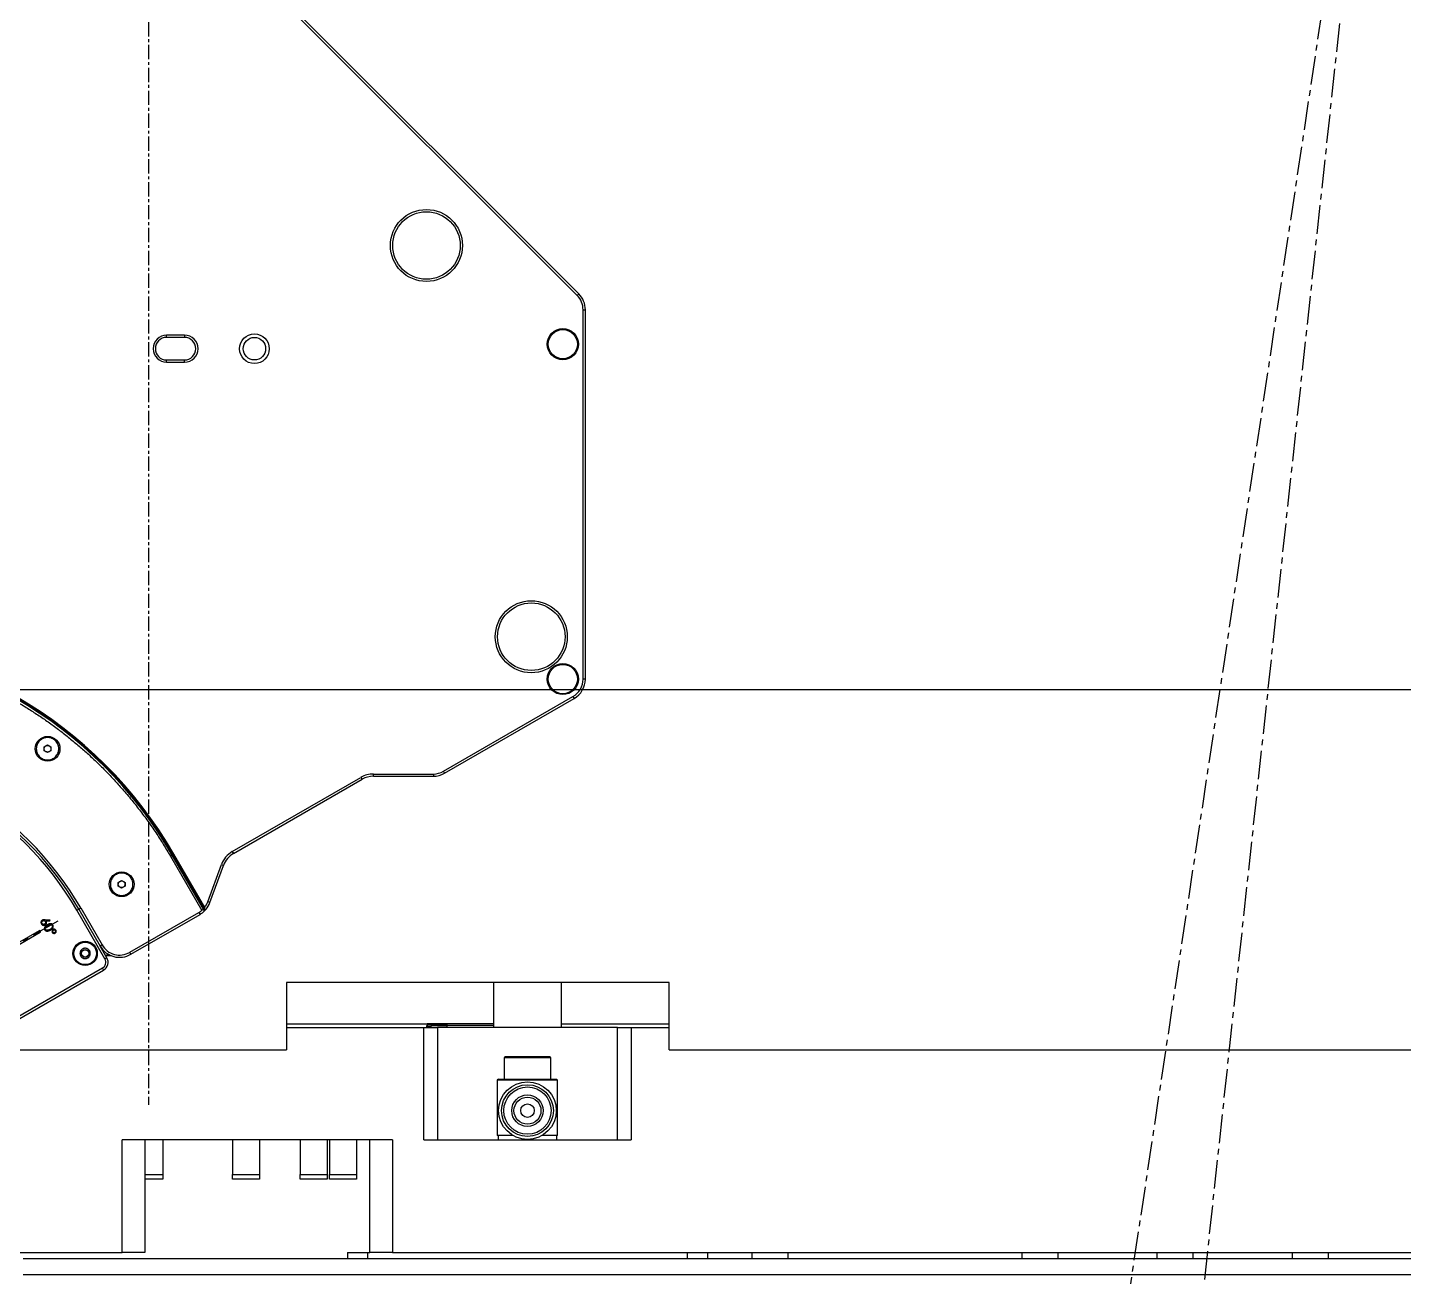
# Model space of a CAD drawing. Extents: x 500 to 100500, y -14500 to 21140.
# Drawn here: x 7840.5 to 8146.1, y -2999.3 to -2721.7 of the extents above; entities that cross this region are included whole.
import ezdxf

# ---------------------------------------------------------------- set-up
doc = ezdxf.new("R2010")
doc.units = 0
doc.linetypes.add('CENTER', pattern=[10.16, 6.35, -1.27, 1.27, -1.27])
doc.layers.get('0').update_dxf_attribs({"linetype": 'CONTINUOUS'})
doc.layers.add('30', color=111, linetype='CONTINUOUS')
doc.layers.add('Center', color=1, linetype='CENTER')

# ---------------------------------------------------------------- blocks, each defined once
blk = doc.blocks.new('KJA$C3C655F6F')
at = {"layer": '30', "linetype": 'Continuous', "lineweight": 25}
for p, q in [((158.92, 163.82), (82.85, 239.9)), ((159.28, 164.18), (83.21, 240.25)), ((159.28, 164.18), (158.92, 163.82)), ((160.24, 78.6), (160.24, 160.64)), ((160.24, 160.64), (160.74, 160.64)), ((160.74, 78.6), (160.74, 160.64)), ((71.74, 155), (67.74, 155)), ((67.74, 154.5), (67.74, 155)), ((71.74, 154.5), (67.74, 154.5)), ((71.74, 155), (71.74, 154.5)), ((67.74, 149), (67.74, 149.5)), ((67.74, 149.5), (71.74, 149.5)), ((67.74, 149), (71.74, 149)), ((71.74, 149), (71.74, 149.5)), ((160.74, 78.6), (160.24, 78.6)), ((129.24, 58.1), (157.99, 74.71)), ((129.49, 57.67), (158.24, 74.27)), ((157.99, 74.71), (158.24, 74.27)), ((40.56, 63.55), (41.31, 63.98)), ((40.56, 62.68), (40.56, 63.55)), ((41.31, 62.25), (40.56, 62.68)), ((41.31, 63.98), (42.06, 63.55)), ((42.06, 62.68), (41.31, 62.25)), ((42.06, 63.55), (42.06, 62.68)), ((129.49, 57.67), (129.24, 58.1)), ((82.32, 40.26), (110.91, 56.76)), ((82.57, 39.82), (111.16, 56.33)), ((110.91, 56.76), (111.16, 56.33)), ((113.66, 57.5), (126.99, 57.5)), ((113.66, 57), (113.66, 57.5)), ((113.66, 57), (126.99, 57)), ((126.99, 57.5), (126.99, 57)), ((82.32, 40.26), (82.57, 39.82)), ((69.01, 39.5), (68.58, 39.25)), ((68.58, 39.25), (75.55, 27.18)), ((76.18, 27.08), (69.01, 39.5)), ((69.36, 39.7), (69.19, 39.6)), ((76.17, 27.51), (69.19, 39.6)), ((76.2, 27.85), (69.36, 39.7)), ((76.89, 29.1), (79.91, 37.37)), ((77.36, 28.93), (80.38, 37.2)), ((79.91, 37.37), (80.38, 37.2)), ((57.01, 33.43), (57.76, 33.87)), ((57.76, 33.87), (58.51, 33.43)), ((57.01, 32.57), (57.01, 33.43)), ((57.76, 32.14), (57.01, 32.57)), ((58.51, 32.57), (57.76, 32.14)), ((58.51, 33.43), (58.51, 32.57)), ((48.23, 27.5), (48.66, 27.75)), ((48.66, 27.75), (53.41, 19.52)), ((77.36, 28.93), (76.89, 29.1)), ((41.85, 25.05), (40.76, 25.12)), ((40.86, 24.91), (41.84, 24.85)), ((41.84, 24.85), (41.85, 25.05)), ((47.8, 27.25), (48.23, 27.5)), ((54.05, 16.42), (47.8, 27.25)), ((48.23, 27.5), (52.98, 19.27)), ((59.56, 17.88), (74.92, 26.74)), ((59.81, 17.44), (75.17, 26.31)), ((74.92, 26.74), (75.17, 26.31)), ((39.47, 22.67), (9.5, 5.37)), ((9.7, 5.03), (39.67, 22.33)), ((53.41, 19.52), (52.98, 19.27)), ((54.48, 16.67), (52.98, 19.27)), ((53.28, 18.76), (53.31, 18.77)), ((54.48, 16.67), (54.05, 16.42)), ((59.81, 17.44), (59.56, 17.88)), ((53.5, 14.38), (30.51, 1.1)), ((30.76, 0.67), (53.75, 13.94)), ((53.5, 14.38), (53.75, 13.94))]:
    blk.add_line(p, q, dxfattribs=at)
at = {"layer": '30', "linetype": 'Continuous', "lineweight": 25, "flags": 128}
blk.add_lwpolyline([(76.46, 27.38), (76.32, 27.22), (76.18, 27.08)], dxfattribs=at)
at = {"layer": '30', "linetype": 'Continuous', "lineweight": 25}
for centre, radius in [((125.45, 174.93), 8), ((125.45, 174.93), 7.5), ((155.74, 153), 3.45), ((155.74, 153), 3.25), ((87.24, 152), 3.3), ((87.24, 152), 2.5), ((148.74, 88), 8), ((148.74, 88), 7.5), ((155.74, 78.6), 3.45), ((155.74, 78.6), 3.25), ((41.31, 63.11), 2.75), ((57.76, 33), 2.75), ((49.65, 17.64), 2.7), ((49.65, 17.64), 2.5), ((49.65, 17.64), 0.877), ((49.65, 17.64), 0.8)]:
    blk.add_circle(centre, radius, dxfattribs=at)
for centre, radius, start, end in [((155.74, 160.64), 4.5, 360, 45), ((155.74, 160.64), 5, 360, 45), ((67.74, 152), 3, 90, 270), ((67.74, 152), 2.5, 90, 270), ((71.74, 152), 3, 270, 90), ((71.74, 152), 2.5, 270, 90), ((-13.26, -8), 95.4, 30, 90), ((-13.26, -8), 95.2, 30, 90), ((-13.26, -8), 95, 30, 90), ((155.74, 78.6), 4.5, 300, 0), ((155.74, 78.6), 5, 300, 0), ((-13.26, -8), 71.5, 30, 90), ((-13.26, -8), 71, 30, 90), ((-13.26, -8), 70.5, 30, 90), ((126.99, 62), 4.5, 270, 300), ((113.66, 52), 5.5, 90, 120), ((113.66, 52), 5, 90, 120), ((126.99, 62), 5, 270, 300), ((85.07, 35.49), 5.5, 120, 160), ((85.07, 35.49), 5, 120, 160), ((72.67, 30.64), 4.5, 321.762, 340), ((72.67, 30.64), 5, 319.3265, 340), ((72.67, 30.64), 4.5, 300, 309.8315), ((72.67, 30.64), 5, 300, 314.6952), ((72.67, 30.64), 4.8, 315.3222, 317.8131), ((39.57, 22.5), 0.2, 300, 120), ((57.31, 21.77), 5, 210, 300), ((57.31, 21.77), 4.5, 210, 300), ((52.75, 15.67), 1.5, 300, 30), ((52.75, 15.67), 2, 300, 30), ((55.03, 14.1), 3.2, 89.3373, 105.3472), ((55.03, 14.1), 3, 73.4325, 104.3461)]:
    blk.add_arc(centre, radius, start, end, dxfattribs=at)
for points, knots in [([(-13.26, 86.5), (-12.33, 86.49), (-10.47, 86.48), (-7.68, 86.35), (-4.87, 86.14), (-2.05, 85.85), (0.78, 85.47), (3.55, 85.01), (6.28, 84.47), (8.94, 83.87), (11.6, 83.19), (14.24, 82.42), (16.88, 81.58), (19.49, 80.66), (22.08, 79.66), (24.65, 78.58), (27.19, 77.42), (29.68, 76.2), (32.12, 74.91), (34.51, 73.56), (36.85, 72.13), (39.17, 70.64), (41.46, 69.07), (43.71, 67.42), (45.9, 65.71), (48.04, 63.94), (50.11, 62.13), (52.1, 60.27), (54.03, 58.37), (55.89, 56.43), (57.8, 54.32), (59.75, 52.03), (61.71, 49.56), (63.58, 47.05), (65.34, 44.49), (67.02, 41.89), (68.06, 40.13), (68.58, 39.25)], [0, 0, 0, 0, 0.028058, 0.056326, 0.084793, 0.113449, 0.142282, 0.171281, 0.198764, 0.226374, 0.254099, 0.281929, 0.309853, 0.337858, 0.365933, 0.394066, 0.422245, 0.450458, 0.478189, 0.505929, 0.533666, 0.561389, 0.58959, 0.617751, 0.645861, 0.673908, 0.701881, 0.729269, 0.756563, 0.783752, 0.810825, 0.842891, 0.874762, 0.906424, 0.93786, 0.969057, 1, 1, 1, 1]), ([(76.17, 27.51), (76.18, 27.57), (76.19, 27.69), (76.2, 27.8), (76.2, 27.85)], [0, 0, 0, 0, 0.560001, 1, 1, 1, 1]), ([(76.25, 27.37), (76.23, 27.4), (76.21, 27.44), (76.18, 27.49), (76.17, 27.51)], [0, 0, 0, 0, 0.56, 1, 1, 1, 1]), ([(40.14, 25.03), (40.09, 24.99), (40, 24.93), (39.89, 24.78), (39.83, 24.6), (39.83, 24.39), (39.89, 24.26), (39.92, 24.2)], [0, 0, 0, 0, 0.186818, 0.373645, 0.56037, 0.78012, 1, 1, 1, 1]), ([(40.09, 24.29), (40.06, 24.34), (40.02, 24.46), (40.05, 24.64), (40.12, 24.78), (40.2, 24.83), (40.24, 24.86)], [0, 0, 0, 0, 0.2795714, 0.5593679, 0.7796873, 1, 1, 1, 1]), ([(40.76, 25.12), (40.7, 25.13), (40.58, 25.13), (40.42, 25.12), (40.27, 25.09), (40.19, 25.05), (40.14, 25.03)], [0, 0, 0, 0, 0.280168, 0.560159, 0.780148, 1, 1, 1, 1]), ([(40.24, 24.86), (40.3, 24.89), (40.41, 24.94), (40.59, 24.91), (40.73, 24.83), (40.79, 24.75), (40.82, 24.71)], [0, 0, 0, 0, 0.279518, 0.559319, 0.779645, 1, 1, 1, 1]), ([(40.82, 24.71), (40.84, 24.65), (40.89, 24.54), (40.86, 24.36), (40.78, 24.22), (40.7, 24.16), (40.66, 24.13)], [0, 0, 0, 0, 0.279482, 0.559297, 0.779641, 1, 1, 1, 1]), ([(40.76, 23.96), (40.81, 24), (40.91, 24.06), (41.01, 24.2), (41.07, 24.37), (41.08, 24.57), (41.02, 24.69), (40.99, 24.75)], [0, 0, 0, 0, 0.186935, 0.373689, 0.560551, 0.780216, 1, 1, 1, 1]), ([(40.99, 24.75), (40.97, 24.79), (40.93, 24.85), (40.88, 24.89), (40.86, 24.91)], [0, 0, 0, 0, 0.559749, 1, 1, 1, 1]), ([(76.18, 27.08), (76.15, 27.13), (76.09, 27.22), (75.96, 27.29), (75.84, 27.3), (75.74, 27.29), (75.64, 27.25), (75.58, 27.21), (75.55, 27.18)], [0, 0, 0, 0, 0.250332, 0.499097, 0.628631, 0.749423, 0.874939, 1, 1, 1, 1]), ([(76.25, 27.37), (76.29, 27.37), (76.36, 27.38), (76.43, 27.38), (76.46, 27.38)], [0, 0, 0, 0, 0.56, 1, 1, 1, 1]), ([(39.92, 24.2), (39.95, 24.15), (40.02, 24.05), (40.17, 23.94), (40.36, 23.87), (40.57, 23.87), (40.7, 23.93), (40.76, 23.96)], [0, 0, 0, 0, 0.1868412, 0.3736439, 0.5604043, 0.7801034, 1, 1, 1, 1]), ([(40.66, 24.13), (40.61, 24.11), (40.49, 24.06), (40.32, 24.09), (40.17, 24.17), (40.12, 24.25), (40.09, 24.29)], [0, 0, 0, 0, 0.2795907, 0.5594134, 0.7797145, 1, 1, 1, 1]), ([(41.24, 24), (41.18, 23.96), (41.04, 23.88), (40.86, 23.74), (40.71, 23.58), (40.62, 23.4), (40.58, 23.23), (40.59, 23.05), (40.64, 22.95), (40.67, 22.89)], [0, 0, 0, 0, 0.166971, 0.333855, 0.500487, 0.625485, 0.750324, 0.875156, 1, 1, 1, 1]), ([(40.67, 22.89), (40.7, 22.85), (40.77, 22.75), (40.92, 22.65), (41.09, 22.59), (41.28, 22.58), (41.5, 22.62), (41.72, 22.71), (41.86, 22.78), (41.92, 22.82)], [0, 0, 0, 0, 0.124843, 0.249675, 0.374539, 0.499536, 0.666173, 0.833046, 1, 1, 1, 1]), ([(40.83, 22.98), (40.81, 23.02), (40.77, 23.11), (40.78, 23.25), (40.82, 23.38), (40.92, 23.54), (41.1, 23.69), (41.25, 23.79), (41.33, 23.84)], [0, 0, 0, 0, 0.124782, 0.249699, 0.374581, 0.499643, 0.749488, 1, 1, 1, 1]), ([(41.34, 22.79), (41.29, 22.78), (41.18, 22.76), (41.03, 22.8), (40.91, 22.87), (40.85, 22.94), (40.83, 22.98)], [0, 0, 0, 0, 0.28028, 0.55973, 0.779963, 1, 1, 1, 1]), ([(42.49, 23.94), (42.45, 23.99), (42.39, 24.09), (42.24, 24.19), (42.07, 24.24), (41.87, 24.25), (41.66, 24.2), (41.45, 24.11), (41.31, 24.04), (41.24, 24)], [0, 0, 0, 0, 0.124841, 0.249649, 0.374517, 0.499504, 0.666106, 0.833024, 1, 1, 1, 1]), ([(41.33, 23.84), (41.39, 23.87), (41.49, 23.93), (41.66, 24), (41.83, 24.05), (41.98, 24.06), (42.12, 24.02), (42.24, 23.96), (42.3, 23.88), (42.33, 23.84)], [0, 0, 0, 0, 0.166976, 0.33391, 0.500553, 0.62558, 0.750405, 0.875285, 1, 1, 1, 1]), ([(41.83, 22.98), (41.74, 22.93), (41.59, 22.85), (41.42, 22.81), (41.34, 22.79)], [0, 0, 0, 0, 0.560097, 1, 1, 1, 1]), ([(42.33, 23.84), (42.35, 23.8), (42.38, 23.72), (42.38, 23.57), (42.34, 23.44), (42.23, 23.28), (42.06, 23.12), (41.91, 23.03), (41.83, 22.98)], [0, 0, 0, 0, 0.124766, 0.249705, 0.374543, 0.499652, 0.74958, 1, 1, 1, 1]), ([(41.92, 22.82), (41.99, 22.86), (42.13, 22.94), (42.31, 23.09), (42.45, 23.26), (42.54, 23.43), (42.58, 23.61), (42.56, 23.78), (42.51, 23.89), (42.49, 23.94)], [0, 0, 0, 0, 0.166952, 0.333814, 0.500448, 0.625454, 0.750298, 0.875132, 1, 1, 1, 1]), ([(42.52, 22.96), (42.46, 22.92), (42.35, 22.84), (42.28, 22.65), (42.28, 22.47), (42.32, 22.37), (42.35, 22.32)], [0, 0, 0, 0, 0.27967, 0.55928, 0.779529, 1, 1, 1, 1]), ([(42.35, 22.32), (42.39, 22.27), (42.47, 22.15), (42.66, 22.08), (42.84, 22.08), (42.94, 22.12), (42.99, 22.15)], [0, 0, 0, 0, 0.2796533, 0.5593586, 0.7796153, 1, 1, 1, 1]), ([(42.47, 22.39), (42.45, 22.43), (42.42, 22.52), (42.45, 22.65), (42.51, 22.76), (42.57, 22.8), (42.6, 22.82)], [0, 0, 0, 0, 0.279181, 0.559071, 0.779457, 1, 1, 1, 1]), ([(42.9, 22.29), (42.86, 22.27), (42.77, 22.23), (42.64, 22.25), (42.54, 22.3), (42.49, 22.36), (42.47, 22.39)], [0, 0, 0, 0, 0.279974, 0.55984, 0.780001, 1, 1, 1, 1]), ([(43.16, 22.79), (43.12, 22.84), (43.03, 22.95), (42.85, 23.02), (42.67, 23.03), (42.57, 22.98), (42.52, 22.96)], [0, 0, 0, 0, 0.279571, 0.559401, 0.779671, 1, 1, 1, 1]), ([(42.6, 22.82), (42.64, 22.84), (42.73, 22.88), (42.86, 22.86), (42.97, 22.8), (43.01, 22.74), (43.03, 22.71)], [0, 0, 0, 0, 0.279784, 0.559592, 0.779809, 1, 1, 1, 1]), ([(43.03, 22.71), (43.05, 22.67), (43.09, 22.58), (43.06, 22.45), (42.99, 22.35), (42.93, 22.31), (42.9, 22.29)], [0, 0, 0, 0, 0.27921, 0.558985, 0.77937, 1, 1, 1, 1]), ([(42.99, 22.15), (43.04, 22.19), (43.15, 22.27), (43.22, 22.46), (43.23, 22.64), (43.18, 22.74), (43.16, 22.79)], [0, 0, 0, 0, 0.279644, 0.559345, 0.779599, 1, 1, 1, 1])]:
    blk.add_open_spline(points, degree=3, knots=knots, dxfattribs=at)
for points in [[(43.81, 63.11), (43.8, 62.95), (43.78, 62.62), (43.63, 62.15), (43.4, 61.72), (43.09, 61.33), (42.71, 61.02), (42.27, 60.79), (41.8, 60.65), (41.31, 60.6), (40.82, 60.65), (40.35, 60.79), (39.91, 61.02), (39.53, 61.33), (39.22, 61.72), (38.98, 62.15), (38.84, 62.62), (38.79, 63.11), (38.84, 63.6), (38.98, 64.08), (39.22, 64.51), (39.53, 64.89), (39.91, 65.21), (40.35, 65.44), (40.82, 65.58), (41.31, 65.63), (41.8, 65.58), (42.27, 65.44), (42.71, 65.21), (43.09, 64.89), (43.4, 64.51), (43.63, 64.08), (43.78, 63.6), (43.8, 63.28), (43.81, 63.11)], [(40.56, 63.11), (40.56, 63.18), (40.57, 63.31), (40.65, 63.49), (40.77, 63.65), (40.88, 63.73), (40.93, 63.76)], [(40.93, 62.46), (40.88, 62.5), (40.77, 62.58), (40.65, 62.73), (40.57, 62.92), (40.56, 63.05), (40.56, 63.11)], [(40.93, 63.76), (40.99, 63.79), (41.11, 63.85), (41.31, 63.87), (41.51, 63.85), (41.62, 63.79), (41.68, 63.76)], [(41.68, 62.46), (41.62, 62.44), (41.51, 62.38), (41.31, 62.36), (41.11, 62.38), (40.99, 62.44), (40.93, 62.46)], [(41.68, 63.76), (41.74, 63.73), (41.85, 63.65), (41.97, 63.49), (42.04, 63.31), (42.05, 63.18), (42.06, 63.11)], [(42.06, 63.11), (42.05, 63.05), (42.04, 62.92), (41.97, 62.73), (41.85, 62.58), (41.74, 62.5), (41.68, 62.46)], [(60.26, 33), (60.25, 32.84), (60.23, 32.51), (60.08, 32.04), (59.85, 31.6), (59.54, 31.22), (59.16, 30.91), (58.72, 30.68), (58.25, 30.53), (57.76, 30.49), (57.27, 30.53), (56.8, 30.68), (56.36, 30.91), (55.98, 31.22), (55.67, 31.6), (55.43, 32.04), (55.29, 32.51), (55.24, 33), (55.29, 33.49), (55.43, 33.96), (55.67, 34.4), (55.98, 34.78), (56.36, 35.09), (56.8, 35.33), (57.27, 35.47), (57.76, 35.52), (58.25, 35.47), (58.72, 35.33), (59.16, 35.09), (59.54, 34.78), (59.85, 34.4), (60.08, 33.96), (60.23, 33.49), (60.25, 33.17), (60.26, 33)], [(57.01, 33), (57.01, 33.07), (57.02, 33.2), (57.1, 33.38), (57.22, 33.54), (57.33, 33.61), (57.38, 33.65)], [(57.38, 33.65), (57.44, 33.68), (57.56, 33.74), (57.76, 33.76), (57.96, 33.74), (58.07, 33.68), (58.13, 33.65)], [(58.13, 33.65), (58.19, 33.61), (58.3, 33.54), (58.41, 33.38), (58.49, 33.2), (58.5, 33.07), (58.51, 33)], [(57.38, 32.35), (57.33, 32.39), (57.22, 32.46), (57.1, 32.62), (57.02, 32.8), (57.01, 32.94), (57.01, 33)], [(58.13, 32.35), (58.07, 32.32), (57.96, 32.27), (57.76, 32.24), (57.56, 32.27), (57.44, 32.32), (57.38, 32.35)], [(58.51, 33), (58.5, 32.94), (58.49, 32.8), (58.41, 32.62), (58.3, 32.46), (58.19, 32.39), (58.13, 32.35)], [(50.8, 17.64), (50.8, 17.56), (50.79, 17.41), (50.72, 17.2), (50.61, 17), (50.47, 16.82), (50.29, 16.68), (50.09, 16.57), (49.88, 16.5), (49.65, 16.48), (49.42, 16.5), (49.21, 16.57), (49.01, 16.68), (48.83, 16.82), (48.69, 17), (48.58, 17.2), (48.52, 17.41), (48.49, 17.64), (48.52, 17.87), (48.58, 18.08), (48.69, 18.28), (48.83, 18.46), (49.01, 18.6), (49.21, 18.71), (49.42, 18.77), (49.65, 18.8), (49.88, 18.77), (50.09, 18.71), (50.29, 18.6), (50.47, 18.46), (50.61, 18.28), (50.72, 18.08), (50.79, 17.87), (50.8, 17.71), (50.8, 17.64)]]:
    blk.add_open_spline(points, degree=3, dxfattribs=at)
at = {"layer": 'Center'}
blk.add_line((43.6, 24.83), (-13.26, -8), dxfattribs=at)
blk = doc.blocks.new('KJ특성 TURN')
at = {"layer": 'Center', "ltscale": 0.5}
blk.add_line((9197.78, -70811.09), (9197.78, -71397.09), dxfattribs=at)
at = {"layer": 'Center'}
blk.add_line((9177.64, -71356.26), (9120.78, -71389.09), dxfattribs=at)
at = {"layer": '30'}
blk.add_blockref('KJA$C3C655F6F', (9134.04, -71381.09), dxfattribs=at)
blk = doc.blocks.new('KJVision F')
at = {"layer": 'Center'}
blk.add_blockref('KJ특성 TURN', (-578.66, 48.95, -10.47), dxfattribs=at)
blk = doc.blocks.new('KJVision F 2')
at = {"color": 3}
for p in [(-5912.72, -78093.69, -96.77), (-5755.72, -77163.69, -96.77)]:
    blk.add_line(p, (-5712.72, -76763.69, -96.77), dxfattribs=at)
blk = doc.blocks.new('KJprobe Card F')
at = {"color": 6}
for p, q in [((31903.7, -77304.49, 43.99), (30603.7, -77304.49, 43.99)), ((31565.2, -77369.49, 43.99), (31565.2, -77384.49, 43.99)), ((31650.2, -77369.49, 43.99), (31565.2, -77369.49, 43.99)), ((31611.2, -77379.49, 43.99), (31611.2, -77369.49, 43.99)), ((31626.2, -77369.49, 43.99), (31626.2, -77379.49, 43.99)), ((31650.2, -77384.49, 43.99), (31650.2, -77369.49, 43.99)), ((31565.2, -77378.69, 43.99), (31596.4, -77378.69, 43.99)), ((31565.2, -77379.49, 43.99), (31595.7, -77379.49, 43.99)), ((31595.7, -77404.49, 43.99), (31595.7, -77379.49, 43.99)), ((31595.7, -77379.49, 43.99), (31598.7, -77379.49, 43.99)), ((31596.4, -77379.14, 43.99), (31596.3, -77379.14, 43.99)), ((31596.3, -77379.14, 43.99), (31596.3, -77379.49, 43.99)), ((31596.4, -77378.69, 43.99), (31596.4, -77378.94, 43.99)), ((31600.9, -77378.69, 43.99), (31596.4, -77378.69, 43.99)), ((31596.4, -77378.94, 43.99), (31596.4, -77379.24, 43.99)), ((31597.4, -77378.94, 43.99), (31596.4, -77378.94, 43.99)), ((31596.4, -77379.49, 43.99), (31596.4, -77379.24, 43.99)), ((31596.4, -77379.24, 43.99), (31597.4, -77379.24, 43.99)), ((31597.4, -77379.19, 43.99), (31597.4, -77378.89, 43.99)), ((31600.9, -77378.89, 43.99), (31597.4, -77378.89, 43.99)), ((31600.85, -77379.19, 43.99), (31597.4, -77379.19, 43.99)), ((31597.4, -77379.24, 43.99), (31597.4, -77379.19, 43.99)), ((31598.7, -77379.49, 43.99), (31598.7, -77404.49, 43.99)), ((31638.7, -77379.49, 43.99), (31598.7, -77379.49, 43.99)), ((31600.9, -77379.14, 43.99), (31600.85, -77379.14, 43.99)), ((31600.85, -77379.19, 43.99), (31600.85, -77379.14, 43.99)), ((31600.85, -77379.49, 43.99), (31600.85, -77379.19, 43.99)), ((31600.9, -77378.99, 43.99), (31600.9, -77378.69, 43.99)), ((31611.2, -77378.69, 43.99), (31600.9, -77378.69, 43.99)), ((31600.9, -77378.99, 43.99), (31611.2, -77378.99, 43.99)), ((31600.9, -77379.49, 43.99), (31600.9, -77378.99, 43.99)), ((31626.2, -77378.69, 43.99), (31650.2, -77378.69, 43.99)), ((31638.7, -77404.49, 43.99), (31638.7, -77379.49, 43.99)), ((31638.7, -77379.49, 43.99), (31641.7, -77379.49, 43.99)), ((31641.7, -77379.49, 43.99), (31641.7, -77404.49, 43.99)), ((31641.7, -77379.49, 43.99), (31650.2, -77379.49, 43.99)), ((31358.7, -77384.49, 43.99), (31565.2, -77384.49, 43.99)), ((31613.75, -77385.99, 43.99), (31613.5, -77386.24, 43.99)), ((31613.5, -77386.24, 43.99), (31613.5, -77390.99, 43.99)), ((31623.9, -77386.24, 43.99), (31613.5, -77386.24, 43.99)), ((31613.75, -77385.99, 43.99), (31623.65, -77385.99, 43.99)), ((31623.9, -77386.24, 43.99), (31623.65, -77385.99, 43.99)), ((31623.9, -77390.99, 43.99), (31623.9, -77386.24, 43.99)), ((31650.2, -77384.49, 43.99), (31903.7, -77384.49, 43.99)), ((31612.25, -77390.99, 43.99), (31612, -77391.24, 43.99)), ((31612, -77391.24, 43.99), (31612, -77403.49, 43.99)), ((31625.4, -77391.24, 43.99), (31612, -77391.24, 43.99)), ((31612.25, -77390.99, 43.99), (31625.15, -77390.99, 43.99)), ((31625.4, -77391.24, 43.99), (31625.15, -77390.99, 43.99)), ((31625.4, -77403.49, 43.99), (31625.4, -77391.24, 43.99)), ((31588.7, -77404.49, 43.99), (31528.7, -77404.49, 43.99)), ((31528.7, -77429.49, 43.99), (31528.7, -77404.49, 43.99)), ((31533.7, -77404.49, 43.99), (31533.7, -77429.49, 43.99)), ((31537.7, -77404.49, 43.99), (31537.7, -77412.19, 43.99)), ((31553.2, -77404.49, 43.99), (31553.2, -77412.19, 43.99)), ((31559.2, -77404.49, 43.99), (31559.2, -77412.19, 43.99)), ((31568.2, -77404.49, 43.99), (31568.2, -77412.19, 43.99)), ((31574.2, -77404.49, 43.99), (31574.2, -77412.19, 43.99)), ((31574.7, -77404.49, 43.99), (31574.7, -77412.19, 43.99)), ((31580.7, -77404.49, 43.99), (31580.7, -77412.19, 43.99)), ((31583.7, -77429.49, 43.99), (31583.7, -77404.49, 43.99)), ((31588.7, -77404.49, 43.99), (31588.7, -77429.49, 43.99)), ((31595.7, -77404.49, 43.99), (31641.7, -77404.49, 43.99)), ((31615.42, -77403.49, 43.99), (31612, -77403.49, 43.99)), ((31612.2, -77403.49, 43.99), (31612.2, -77404.49, 43.99)), ((31625.4, -77403.49, 43.99), (31621.97, -77403.49, 43.99)), ((31625.2, -77404.49, 43.99), (31625.2, -77403.49, 43.99)), ((31533.7, -77412.19, 43.99), (31537.7, -77412.19, 43.99)), ((31537.7, -77413.19, 43.99), (31533.7, -77413.19, 43.99)), ((31537.7, -77412.19, 43.99), (31537.7, -77413.19, 43.99)), ((31553.2, -77412.19, 43.99), (31559.2, -77412.19, 43.99)), ((31553.2, -77413.19, 43.99), (31553.2, -77412.19, 43.99)), ((31559.2, -77413.19, 43.99), (31553.2, -77413.19, 43.99)), ((31559.2, -77412.19, 43.99), (31559.2, -77413.19, 43.99)), ((31568.2, -77412.19, 43.99), (31574.2, -77412.19, 43.99)), ((31568.2, -77413.19, 43.99), (31568.2, -77412.19, 43.99)), ((31574.2, -77413.19, 43.99), (31568.2, -77413.19, 43.99)), ((31574.2, -77412.19, 43.99), (31574.2, -77413.19, 43.99)), ((31574.7, -77412.19, 43.99), (31580.7, -77412.19, 43.99)), ((31574.7, -77413.19, 43.99), (31574.7, -77412.19, 43.99)), ((31580.7, -77413.19, 43.99), (31574.7, -77413.19, 43.99)), ((31580.7, -77412.19, 43.99), (31580.7, -77413.19, 43.99)), ((30978.7, -77429.49, 43.99), (31528.7, -77429.49, 43.99)), ((32008.7, -77430.89, 43.99), (31506.7, -77430.89, 43.99)), ((31533.7, -77429.49, 43.99), (31528.7, -77429.49, 43.99)), ((31578.7, -77429.49, 43.99), (31578.7, -77430.89, 43.99)), ((31578.7, -77429.49, 43.99), (31583.2, -77429.49, 43.99)), ((31583.2, -77429.49, 43.99), (31583.7, -77429.49, 43.99)), ((31583.2, -77429.49, 43.99), (31583.2, -77430.89, 43.99)), ((31588.7, -77429.49, 43.99), (31583.7, -77429.49, 43.99)), ((31588.7, -77429.49, 43.99), (32018.7, -77429.49, 43.99)), ((31654.2, -77429.49, 43.99), (31654.2, -77430.89, 43.99)), ((31658.7, -77429.49, 43.99), (31658.7, -77430.89, 43.99)), ((31668.5, -77429.49, 43.99), (31668.5, -77430.89, 43.99)), ((31676.5, -77429.49, 43.99), (31676.5, -77430.89, 43.99)), ((31728.5, -77429.49, 43.99), (31728.5, -77430.89, 43.99)), ((31736.5, -77429.49, 43.99), (31736.5, -77430.89, 43.99)), ((31758.5, -77429.49, 43.99), (31758.5, -77430.89, 43.99)), ((31766.5, -77429.49, 43.99), (31766.5, -77430.89, 43.99)), ((31788.5, -77429.49, 43.99), (31788.5, -77430.89, 43.99)), ((31796.5, -77429.49, 43.99), (31796.5, -77430.89, 43.99)), ((32008.7, -77434.49, 43.99), (31506.7, -77434.49, 43.99))]:
    blk.add_line(p, q, dxfattribs=at)
for radius in [6.4, 5.75, 5.25, 3.5, 3, 1.5]:
    blk.add_circle((31618.7, -77397.99, 43.99), radius, dxfattribs=at)

msp = doc.modelspace()

# ---------------------------------------------------------------- block references
for name, p in [('KJVision F', (-751.77, 68387.03, -65.34)), ('KJprobe Card F', (-23667.2, 74435.59, -119.8))]:
    msp.add_blockref(name, p)
at = {"layer": 'Center'}
msp.add_blockref('KJVision F 2', (13855.47, 74143.58, 20.95), dxfattribs=at)

doc.saveas('drawing.dxf')
